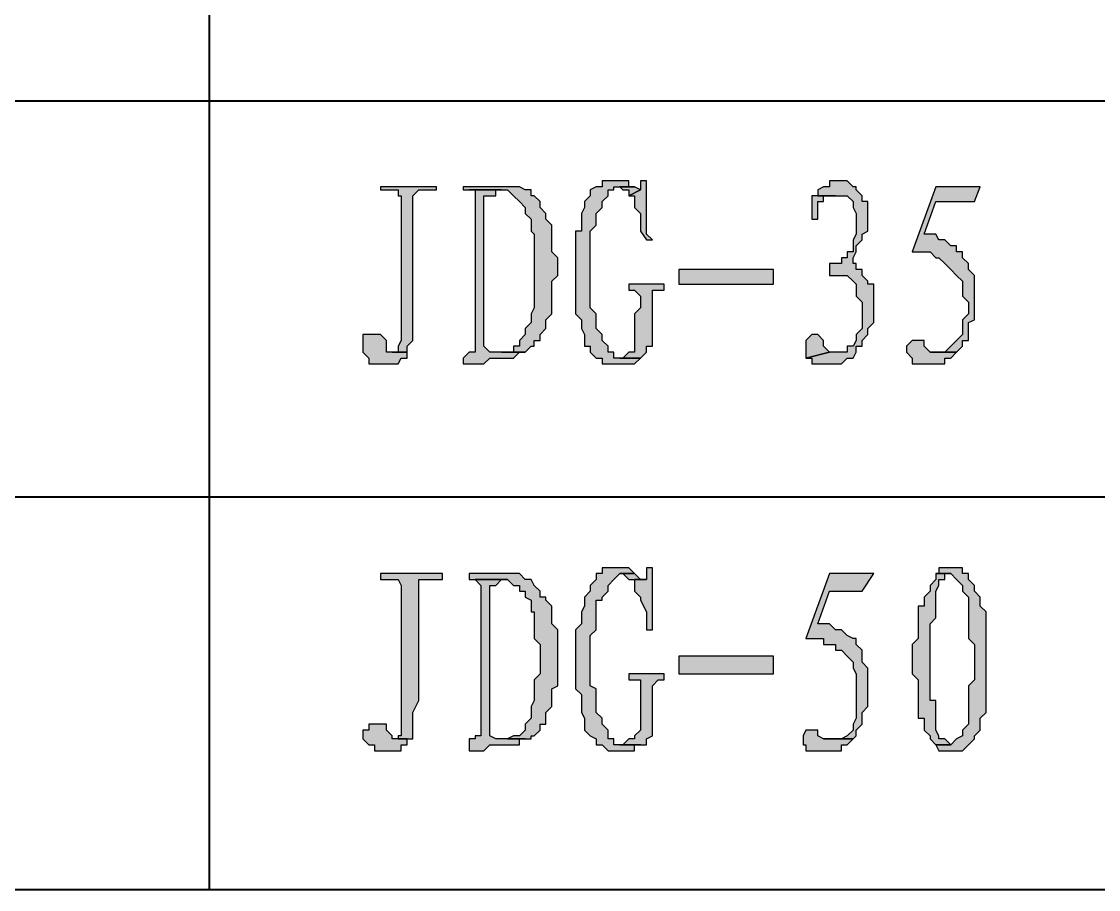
# Model space of a CAD drawing. Extents: x 457 to 4918, y -67 to 391.
# Drawn here: x 3566.77 to 3583.25, y 73.37 to 86.65 of the extents above; entities that cross this region are included whole.
import ezdxf

# ---------------------------------------------------------------- set-up
doc = ezdxf.new("R2010")
doc.units = 0
doc.header["$LTSCALE"] = 40
doc.header["$MEASUREMENT"] = 0
doc.layers.add('at_Entity', color=7, linetype='CONTINUOUS')
doc.layers.add('at_Solid', color=7, linetype='CONTINUOUS')

msp = doc.modelspace()

# ---------------------------------------------------------------- hatches: boundary and pattern name
at = {"layer": 'at_Solid'}
for points in [[(3575.925, 84.214), (3575.653, 84.214), (3575.653, 84.123), (3575.563, 84.123), (3575.473, 84.078), (3575.473, 83.988), (3575.382, 83.897), (3575.382, 83.807), (3575.337, 83.716), (3575.337, 83.445), (3575.246, 83.445), (3575.246, 82.18), (3575.337, 82.089), (3575.337, 81.954), (3575.382, 81.863), (3575.382, 81.682), (3575.473, 81.682), (3575.473, 81.592), (3575.563, 81.502), (3575.653, 81.502), (3575.653, 81.411), (3576.151, 81.411), (3576.241, 81.502), (3575.834, 81.502), (3575.834, 81.592), (3575.744, 81.592), (3575.744, 81.682), (3575.653, 81.773), (3575.653, 81.863), (3575.563, 81.954), (3575.563, 82.18), (3575.473, 82.27), (3575.473, 83.445), (3575.563, 83.536), (3575.563, 83.716), (3575.653, 83.807), (3575.653, 83.897), (3575.744, 83.988), (3575.744, 84.078), (3575.834, 84.078), (3575.834, 84.123), (3575.925, 84.123), (3576.151, 84.123), (3576.06, 84.123), (3576.06, 84.214), (3575.97, 84.214)], [(3576.331, 84.214), (3576.241, 84.214), (3576.241, 84.123), (3576.241, 84.078), (3576.06, 83.988), (3576.151, 83.988), (3576.151, 83.897), (3576.151, 83.807), (3576.241, 83.716), (3576.241, 83.445), (3576.331, 83.31), (3576.422, 83.31), (3576.331, 83.4)], [(3579.315, 84.214), (3579.134, 84.214), (3579.134, 84.123), (3579.043, 84.123), (3578.953, 84.078), (3578.953, 83.988), (3579.224, 83.988), (3579.405, 83.988), (3579.495, 83.897), (3579.495, 83.807), (3579.541, 83.716), (3579.541, 83.4), (3579.495, 83.31), (3579.495, 83.129), (3579.405, 83.129), (3579.405, 83.038), (3579.315, 83.038), (3579.315, 82.948), (3579.224, 82.948), (3579.134, 82.948), (3579.134, 82.767), (3579.405, 82.767), (3579.495, 82.677), (3579.541, 82.632), (3579.541, 82.451), (3579.631, 82.36), (3579.631, 81.954), (3579.541, 81.863), (3579.541, 81.773), (3579.495, 81.682), (3579.405, 81.682), (3579.405, 81.592), (3579.134, 81.592), (3578.772, 81.502), (3578.863, 81.502), (3578.863, 81.411), (3579.315, 81.411), (3579.405, 81.502), (3579.495, 81.502), (3579.541, 81.592), (3579.541, 81.682), (3579.631, 81.682), (3579.631, 81.773), (3579.721, 81.863), (3579.721, 81.954), (3579.812, 82.044), (3579.812, 82.632), (3579.721, 82.632), (3579.721, 82.677), (3579.631, 82.767), (3579.631, 82.858), (3579.541, 82.858), (3579.541, 82.948), (3579.495, 82.948), (3579.495, 83.038), (3579.541, 83.129), (3579.541, 83.219), (3579.631, 83.31), (3579.631, 83.4), (3579.721, 83.445), (3579.721, 83.897), (3579.631, 83.897), (3579.631, 83.988), (3579.541, 84.078), (3579.541, 84.123), (3579.495, 84.123), (3579.405, 84.214)], [(3573.122, 84.123), (3572.263, 84.123), (3572.263, 84.078), (3572.534, 84.078), (3572.534, 83.988), (3572.58, 83.988), (3572.58, 81.863), (3572.58, 81.773), (3572.534, 81.682), (3572.534, 81.592), (3572.444, 81.592), (3572.67, 81.592), (3572.67, 81.682), (3572.76, 81.773), (3572.76, 83.988), (3572.851, 84.078), (3573.122, 84.078)], [(3574.026, 84.123), (3573.529, 84.123), (3573.529, 84.078), (3574.207, 84.078), (3574.297, 83.988), (3574.388, 83.897), (3574.478, 83.807), (3574.478, 83.716), (3574.568, 83.626), (3574.568, 83.445), (3574.614, 83.4), (3574.614, 82.27), (3574.568, 82.18), (3574.568, 82.044), (3574.478, 81.954), (3574.478, 81.863), (3574.388, 81.773), (3574.388, 81.682), (3574.297, 81.682), (3574.297, 81.592), (3574.207, 81.592), (3574.116, 81.592), (3574.478, 81.592), (3574.568, 81.682), (3574.614, 81.682), (3574.614, 81.773), (3574.704, 81.773), (3574.704, 81.863), (3574.794, 81.954), (3574.794, 82.089), (3574.885, 82.18), (3574.885, 82.677), (3574.975, 82.767), (3574.975, 83.038), (3574.885, 83.129), (3574.885, 83.536), (3574.794, 83.626), (3574.794, 83.716), (3574.704, 83.807), (3574.704, 83.897), (3574.614, 83.988), (3574.568, 83.988), (3574.568, 84.078), (3574.478, 84.078), (3574.388, 84.123)], [(3573.619, 84.078), (3573.71, 84.078), (3573.71, 83.988), (3573.71, 81.592), (3573.619, 81.592), (3573.529, 81.502), (3573.529, 81.411), (3573.619, 81.411), (3573.845, 81.411), (3573.936, 81.502), (3574.297, 81.502), (3574.388, 81.592), (3574.478, 81.592), (3574.116, 81.592), (3573.936, 81.592), (3573.845, 81.682), (3573.845, 83.988), (3573.936, 83.988), (3574.026, 83.988), (3574.026, 84.078), (3574.116, 84.078)], [(3576.151, 84.123), (3575.925, 84.123), (3575.97, 84.078), (3576.06, 84.078), (3576.06, 83.988), (3576.241, 84.078)], [(3581.439, 84.123), (3580.761, 84.123), (3580.399, 83.129), (3580.671, 83.129), (3580.761, 83.038), (3580.806, 83.038), (3580.897, 82.948), (3580.987, 82.858), (3581.077, 82.767), (3581.168, 82.677), (3581.168, 82.451), (3581.258, 82.36), (3581.258, 82.18), (3581.168, 82.089), (3581.168, 81.863), (3581.077, 81.773), (3580.987, 81.682), (3580.897, 81.592), (3580.671, 81.592), (3581.077, 81.592), (3581.168, 81.682), (3581.168, 81.773), (3581.258, 81.773), (3581.258, 82.044), (3581.349, 82.089), (3581.349, 82.767), (3581.258, 82.858), (3581.258, 82.948), (3581.168, 83.038), (3581.168, 83.129), (3581.077, 83.129), (3581.077, 83.219), (3580.987, 83.219), (3580.897, 83.31), (3580.806, 83.31), (3580.761, 83.4), (3580.58, 83.4), (3580.761, 83.897), (3581.349, 83.897)], [(3578.953, 83.988), (3578.863, 83.988), (3578.863, 83.897), (3578.863, 83.626), (3578.953, 83.626), (3578.953, 83.897), (3579.043, 83.897), (3579.043, 83.988), (3579.134, 83.988), (3579.224, 83.988)], [(3576.829, 82.858), (3576.829, 82.632), (3578.275, 82.632), (3578.275, 82.858)], [(3576.603, 82.632), (3576.06, 82.632), (3576.06, 82.541), (3576.151, 82.541), (3576.241, 82.451), (3576.241, 82.27), (3576.151, 82.18), (3576.151, 81.592), (3576.06, 81.592), (3575.97, 81.502), (3575.925, 81.502), (3576.241, 81.502), (3576.331, 81.592), (3576.331, 81.682), (3576.422, 81.682), (3576.422, 82.541), (3576.512, 82.541), (3576.603, 82.541)], [(3572.173, 81.863), (3571.992, 81.863), (3571.992, 81.773), (3571.992, 81.592), (3572.082, 81.502), (3572.082, 81.411), (3572.173, 81.411), (3572.534, 81.411), (3572.58, 81.502), (3572.67, 81.502), (3572.67, 81.592), (3572.354, 81.592), (3572.354, 81.682), (3572.354, 81.773), (3572.263, 81.863)], [(3578.863, 81.863), (3578.772, 81.773), (3578.772, 81.502), (3579.134, 81.592), (3579.043, 81.682), (3579.043, 81.773), (3578.953, 81.863)], [(3580.49, 81.773), (3580.399, 81.773), (3580.309, 81.682), (3580.309, 81.592), (3580.399, 81.502), (3580.399, 81.411), (3580.49, 81.411), (3580.897, 81.411), (3580.897, 81.502), (3580.987, 81.502), (3581.077, 81.592), (3580.671, 81.592), (3580.58, 81.682), (3580.58, 81.773)], [(3575.925, 78.292), (3575.653, 78.292), (3575.653, 78.202), (3575.563, 78.202), (3575.563, 78.111), (3575.473, 78.021), (3575.473, 77.931), (3575.382, 77.84), (3575.382, 77.705), (3575.337, 77.614), (3575.337, 77.433), (3575.246, 77.343), (3575.246, 76.439), (3575.337, 76.349), (3575.337, 76.077), (3575.382, 75.987), (3575.382, 75.806), (3575.473, 75.716), (3575.563, 75.671), (3575.563, 75.58), (3575.653, 75.58), (3575.744, 75.49), (3576.151, 75.49), (3576.151, 75.58), (3576.241, 75.58), (3575.925, 75.58), (3575.834, 75.58), (3575.834, 75.671), (3575.744, 75.671), (3575.744, 75.716), (3575.744, 75.806), (3575.653, 75.897), (3575.653, 75.987), (3575.563, 76.077), (3575.563, 76.439), (3575.473, 76.484), (3575.473, 77.253), (3575.563, 77.343), (3575.563, 77.795), (3575.653, 77.795), (3575.653, 77.84), (3575.744, 77.931), (3575.744, 78.021), (3575.834, 78.111), (3575.925, 78.202), (3576.151, 78.202), (3576.06, 78.292)], [(3576.422, 78.292), (3576.331, 78.292), (3576.331, 78.111), (3576.151, 78.111), (3576.151, 78.021), (3576.151, 77.931), (3576.241, 77.84), (3576.241, 77.795), (3576.331, 77.614), (3576.331, 77.343), (3576.422, 77.343)], [(3580.987, 78.292), (3580.806, 78.292), (3580.806, 78.202), (3580.761, 78.202), (3580.987, 78.202), (3581.077, 78.111), (3581.168, 78.021), (3581.168, 77.931), (3581.258, 77.84), (3581.258, 77.207), (3581.349, 77.117), (3581.349, 76.575), (3581.258, 76.484), (3581.258, 75.897), (3581.168, 75.806), (3581.168, 75.716), (3581.077, 75.671), (3580.987, 75.58), (3580.761, 75.58), (3580.806, 75.49), (3581.168, 75.49), (3581.258, 75.58), (3581.349, 75.671), (3581.349, 75.716), (3581.439, 75.806), (3581.439, 75.987), (3581.53, 76.077), (3581.53, 77.614), (3581.439, 77.705), (3581.439, 77.84), (3581.349, 77.931), (3581.349, 78.021), (3581.258, 78.111), (3581.258, 78.202), (3581.168, 78.202), (3581.168, 78.292), (3581.077, 78.292)], [(3573.212, 78.202), (3572.263, 78.202), (3572.263, 78.111), (3572.534, 78.111), (3572.58, 78.021), (3572.58, 75.716), (3572.534, 75.716), (3572.534, 75.671), (3572.67, 75.671), (3572.76, 75.671), (3572.76, 75.716), (3572.76, 76.077), (3572.851, 76.258), (3572.851, 78.111), (3572.941, 78.111), (3573.212, 78.111)], [(3574.116, 78.202), (3573.619, 78.202), (3573.619, 78.111), (3574.207, 78.111), (3574.297, 78.021), (3574.388, 78.021), (3574.388, 77.931), (3574.478, 77.931), (3574.478, 77.84), (3574.568, 77.795), (3574.568, 77.614), (3574.614, 77.614), (3574.614, 77.207), (3574.704, 77.117), (3574.704, 76.665), (3574.614, 76.575), (3574.614, 76.258), (3574.568, 76.168), (3574.568, 75.987), (3574.478, 75.897), (3574.478, 75.806), (3574.388, 75.716), (3574.297, 75.716), (3574.207, 75.671), (3574.568, 75.671), (3574.568, 75.716), (3574.614, 75.716), (3574.704, 75.806), (3574.704, 75.897), (3574.794, 75.897), (3574.794, 76.077), (3574.885, 76.168), (3574.885, 76.439), (3574.975, 76.484), (3574.975, 77.343), (3574.885, 77.433), (3574.885, 77.705), (3574.794, 77.795), (3574.794, 77.84), (3574.704, 77.84), (3574.704, 77.931), (3574.614, 78.021), (3574.568, 78.111), (3574.478, 78.111), (3574.388, 78.202)], [(3573.71, 78.111), (3573.8, 78.021), (3573.8, 75.716), (3573.71, 75.716), (3573.71, 75.671), (3573.619, 75.671), (3573.619, 75.49), (3573.8, 75.49), (3573.845, 75.49), (3573.936, 75.58), (3574.388, 75.58), (3574.388, 75.671), (3574.478, 75.671), (3574.207, 75.671), (3574.026, 75.671), (3573.936, 75.716), (3573.936, 78.021), (3574.026, 78.021), (3574.116, 78.111), (3574.207, 78.111)], [(3576.151, 78.202), (3575.925, 78.202), (3575.97, 78.202), (3576.06, 78.111), (3576.331, 78.111), (3576.241, 78.111)], [(3579.812, 78.202), (3579.134, 78.202), (3578.772, 77.207), (3579.043, 77.207), (3579.043, 77.117), (3579.224, 77.117), (3579.224, 77.027), (3579.315, 77.027), (3579.405, 76.936), (3579.495, 76.846), (3579.495, 76.755), (3579.541, 76.665), (3579.541, 75.987), (3579.495, 75.897), (3579.495, 75.806), (3579.405, 75.716), (3579.315, 75.671), (3579.043, 75.671), (3579.495, 75.671), (3579.541, 75.716), (3579.541, 75.806), (3579.631, 75.897), (3579.631, 76.077), (3579.721, 76.168), (3579.721, 76.755), (3579.631, 76.846), (3579.631, 77.027), (3579.541, 77.117), (3579.541, 77.207), (3579.495, 77.207), (3579.405, 77.253), (3579.315, 77.343), (3579.224, 77.343), (3579.134, 77.433), (3578.953, 77.433), (3579.134, 77.931), (3579.631, 77.931)], [(3580.761, 78.202), (3580.761, 78.111), (3580.671, 78.021), (3580.671, 77.931), (3580.58, 77.84), (3580.58, 77.705), (3580.49, 77.705), (3580.49, 77.207), (3580.399, 77.117), (3580.399, 76.665), (3580.49, 76.575), (3580.49, 75.987), (3580.58, 75.987), (3580.58, 75.806), (3580.671, 75.716), (3580.671, 75.671), (3580.761, 75.58), (3580.987, 75.58), (3580.897, 75.671), (3580.806, 75.671), (3580.806, 75.716), (3580.761, 75.806), (3580.761, 76.258), (3580.671, 76.258), (3580.671, 77.433), (3580.761, 77.524), (3580.761, 77.931), (3580.806, 78.021), (3580.806, 78.111), (3580.897, 78.111), (3580.897, 78.202), (3580.987, 78.202)], [(3576.829, 76.936), (3576.829, 76.665), (3578.275, 76.665), (3578.275, 76.936)], [(3576.603, 76.665), (3576.06, 76.665), (3576.06, 76.575), (3576.241, 76.575), (3576.241, 76.484), (3576.241, 75.806), (3576.151, 75.716), (3576.151, 75.671), (3576.06, 75.671), (3575.97, 75.58), (3575.925, 75.58), (3576.241, 75.58), (3576.331, 75.58), (3576.331, 75.671), (3576.422, 75.716), (3576.422, 76.484), (3576.512, 76.575), (3576.603, 76.575)], [(3572.263, 75.897), (3572.082, 75.897), (3572.082, 75.806), (3571.992, 75.806), (3571.992, 75.716), (3571.992, 75.671), (3572.082, 75.58), (3572.173, 75.58), (3572.173, 75.49), (3572.58, 75.49), (3572.58, 75.58), (3572.67, 75.58), (3572.67, 75.671), (3572.444, 75.671), (3572.444, 75.716), (3572.354, 75.806), (3572.354, 75.897)], [(3578.863, 75.806), (3578.772, 75.806), (3578.727, 75.716), (3578.727, 75.58), (3578.772, 75.58), (3578.772, 75.49), (3578.863, 75.49), (3579.315, 75.49), (3579.315, 75.58), (3579.405, 75.58), (3579.495, 75.671), (3579.043, 75.671), (3578.953, 75.716), (3578.953, 75.806)]]:
    msp.add_hatch(color=0, dxfattribs=at).paths.add_polyline_path(points)

# ---------------------------------------------------------------- linework, layer by layer
at = {"layer": 'at_Entity', "color": 0, "lineweight": 40}
for p, q in [((3569.641, 99.944), (3569.641, 73.365)), ((3634.235, 85.434), (3487.194, 85.434)), ((3487.194, 79.377), (3634.235, 79.377)), ((3487.194, 73.365), (3634.235, 73.365))]:
    msp.add_line(p, q, dxfattribs=at)
at = {"layer": 'at_Entity', "color": 0, "lineweight": 20}
for p, q in [((3575.925, 84.214), (3575.653, 84.214)), ((3575.653, 84.214), (3575.653, 84.123)), ((3575.97, 84.214), (3575.925, 84.214)), ((3576.06, 84.214), (3575.97, 84.214)), ((3576.06, 84.123), (3576.06, 84.214)), ((3576.331, 84.214), (3576.241, 84.214)), ((3576.241, 84.214), (3576.241, 84.123)), ((3576.331, 83.4), (3576.331, 84.214)), ((3579.315, 84.214), (3579.134, 84.214)), ((3579.134, 84.214), (3579.134, 84.123)), ((3579.405, 84.214), (3579.315, 84.214)), ((3579.495, 84.123), (3579.405, 84.214)), ((3573.122, 84.123), (3572.263, 84.123)), ((3572.263, 84.123), (3572.263, 84.078)), ((3572.263, 84.078), (3572.534, 84.078)), ((3572.534, 84.078), (3572.534, 83.988)), ((3572.76, 83.988), (3572.851, 84.078)), ((3572.851, 84.078), (3573.122, 84.078)), ((3573.122, 84.078), (3573.122, 84.123)), ((3574.026, 84.123), (3573.529, 84.123)), ((3573.529, 84.123), (3573.529, 84.078)), ((3573.529, 84.078), (3574.207, 84.078)), ((3573.619, 84.078), (3573.71, 84.078)), ((3574.116, 84.078), (3573.619, 84.078)), ((3573.71, 84.078), (3573.71, 83.988)), ((3574.388, 84.123), (3574.026, 84.123)), ((3574.026, 83.988), (3574.026, 84.078)), ((3574.026, 84.078), (3574.116, 84.078)), ((3574.207, 84.078), (3574.297, 83.988)), ((3574.478, 84.078), (3574.388, 84.123)), ((3574.568, 84.078), (3574.478, 84.078)), ((3574.568, 83.988), (3574.568, 84.078)), ((3575.563, 84.123), (3575.473, 84.078)), ((3575.473, 84.078), (3575.473, 83.988)), ((3575.653, 84.123), (3575.563, 84.123)), ((3575.744, 83.988), (3575.744, 84.078)), ((3575.744, 84.078), (3575.834, 84.078)), ((3575.834, 84.078), (3575.834, 84.123)), ((3575.834, 84.123), (3575.925, 84.123)), ((3576.151, 84.123), (3575.925, 84.123)), ((3575.925, 84.123), (3575.97, 84.078)), ((3575.925, 84.123), (3576.151, 84.123)), ((3575.97, 84.078), (3576.06, 84.078)), ((3576.151, 84.123), (3576.06, 84.123)), ((3576.06, 84.078), (3576.06, 83.988)), ((3576.06, 83.988), (3576.241, 84.078)), ((3576.241, 84.078), (3576.06, 83.988)), ((3576.241, 84.078), (3576.151, 84.123)), ((3576.241, 84.123), (3576.241, 84.078)), ((3579.043, 84.123), (3578.953, 84.078)), ((3578.953, 84.078), (3578.953, 83.988)), ((3579.134, 84.123), (3579.043, 84.123)), ((3579.541, 84.123), (3579.495, 84.123)), ((3579.541, 84.078), (3579.541, 84.123)), ((3579.631, 83.988), (3579.541, 84.078)), ((3580.761, 84.123), (3580.399, 83.129)), ((3581.439, 84.123), (3580.761, 84.123)), ((3581.349, 83.897), (3581.439, 84.123)), ((3572.534, 83.988), (3572.58, 83.988)), ((3572.58, 83.988), (3572.58, 81.863)), ((3572.76, 81.773), (3572.76, 83.988)), ((3573.71, 83.988), (3573.71, 81.592)), ((3573.845, 81.682), (3573.845, 83.988)), ((3573.845, 83.988), (3573.936, 83.988)), ((3573.936, 83.988), (3574.026, 83.988)), ((3574.297, 83.988), (3574.388, 83.897)), ((3574.388, 83.897), (3574.478, 83.807)), ((3574.614, 83.988), (3574.568, 83.988)), ((3574.704, 83.897), (3574.614, 83.988)), ((3574.704, 83.807), (3574.704, 83.897)), ((3575.473, 83.988), (3575.382, 83.897)), ((3575.382, 83.897), (3575.382, 83.807)), ((3575.653, 83.897), (3575.744, 83.988)), ((3575.653, 83.807), (3575.653, 83.897)), ((3576.06, 83.988), (3576.151, 83.988)), ((3576.151, 83.988), (3576.151, 83.897)), ((3576.151, 83.897), (3576.151, 83.807)), ((3578.953, 83.988), (3578.863, 83.988)), ((3578.863, 83.988), (3578.863, 83.897)), ((3578.863, 83.897), (3578.863, 83.626)), ((3579.224, 83.988), (3578.953, 83.988)), ((3578.953, 83.988), (3579.224, 83.988)), ((3578.953, 83.626), (3578.953, 83.897)), ((3578.953, 83.897), (3579.043, 83.897)), ((3579.043, 83.897), (3579.043, 83.988)), ((3579.043, 83.988), (3579.134, 83.988)), ((3579.134, 83.988), (3579.224, 83.988)), ((3579.224, 83.988), (3579.405, 83.988)), ((3579.405, 83.988), (3579.495, 83.897)), ((3579.495, 83.897), (3579.495, 83.807)), ((3579.631, 83.897), (3579.631, 83.988)), ((3579.721, 83.897), (3579.631, 83.897)), ((3579.721, 83.445), (3579.721, 83.897)), ((3580.58, 83.4), (3580.761, 83.897)), ((3580.761, 83.897), (3581.349, 83.897)), ((3574.478, 83.807), (3574.478, 83.716)), ((3574.478, 83.716), (3574.568, 83.626)), ((3574.794, 83.716), (3574.704, 83.807)), ((3574.794, 83.626), (3574.794, 83.716)), ((3575.382, 83.807), (3575.337, 83.716)), ((3575.337, 83.716), (3575.337, 83.445)), ((3575.563, 83.716), (3575.653, 83.807)), ((3575.563, 83.536), (3575.563, 83.716)), ((3576.151, 83.807), (3576.241, 83.716)), ((3576.241, 83.716), (3576.241, 83.445)), ((3579.495, 83.807), (3579.541, 83.716)), ((3579.541, 83.716), (3579.541, 83.4)), ((3574.568, 83.626), (3574.568, 83.445)), ((3574.885, 83.536), (3574.794, 83.626)), ((3574.885, 83.129), (3574.885, 83.536)), ((3575.473, 83.445), (3575.563, 83.536)), ((3578.863, 83.626), (3578.953, 83.626)), ((3574.568, 83.445), (3574.614, 83.4)), ((3574.614, 83.4), (3574.614, 82.27)), ((3575.337, 83.445), (3575.246, 83.445)), ((3575.246, 83.445), (3575.246, 82.18)), ((3575.473, 82.27), (3575.473, 83.445)), ((3576.241, 83.445), (3576.331, 83.31)), ((3576.422, 83.31), (3576.331, 83.4)), ((3579.541, 83.4), (3579.495, 83.31)), ((3579.631, 83.4), (3579.721, 83.445)), ((3579.631, 83.31), (3579.631, 83.4)), ((3580.761, 83.4), (3580.58, 83.4)), ((3580.806, 83.31), (3580.761, 83.4)), ((3576.331, 83.31), (3576.422, 83.31)), ((3579.495, 83.31), (3579.495, 83.129)), ((3579.541, 83.219), (3579.631, 83.31)), ((3579.541, 83.129), (3579.541, 83.219)), ((3580.897, 83.31), (3580.806, 83.31)), ((3580.987, 83.219), (3580.897, 83.31)), ((3581.077, 83.219), (3580.987, 83.219)), ((3581.077, 83.129), (3581.077, 83.219)), ((3574.975, 83.038), (3574.885, 83.129)), ((3579.495, 83.129), (3579.405, 83.129)), ((3579.405, 83.129), (3579.405, 83.038)), ((3579.495, 83.038), (3579.541, 83.129)), ((3580.399, 83.129), (3580.671, 83.129)), ((3580.671, 83.129), (3580.761, 83.038)), ((3581.168, 83.129), (3581.077, 83.129)), ((3581.168, 83.038), (3581.168, 83.129)), ((3574.975, 82.767), (3574.975, 83.038)), ((3579.224, 82.948), (3579.134, 82.948)), ((3579.134, 82.948), (3579.134, 82.767)), ((3579.315, 82.948), (3579.224, 82.948)), ((3579.405, 83.038), (3579.315, 83.038)), ((3579.315, 83.038), (3579.315, 82.948)), ((3579.495, 82.948), (3579.495, 83.038)), ((3579.541, 82.948), (3579.495, 82.948)), ((3579.541, 82.858), (3579.541, 82.948)), ((3580.761, 83.038), (3580.806, 83.038)), ((3580.806, 83.038), (3580.897, 82.948)), ((3580.897, 82.948), (3580.987, 82.858)), ((3581.258, 82.948), (3581.168, 83.038)), ((3581.258, 82.858), (3581.258, 82.948)), ((3574.885, 82.677), (3574.975, 82.767)), ((3576.829, 82.858), (3578.275, 82.858)), ((3576.829, 82.632), (3576.829, 82.858)), ((3578.275, 82.858), (3578.275, 82.632)), ((3579.134, 82.767), (3579.405, 82.767)), ((3579.405, 82.767), (3579.495, 82.677)), ((3579.631, 82.858), (3579.541, 82.858)), ((3579.631, 82.767), (3579.631, 82.858)), ((3579.721, 82.677), (3579.631, 82.767)), ((3580.987, 82.858), (3581.077, 82.767)), ((3581.077, 82.767), (3581.168, 82.677)), ((3581.349, 82.767), (3581.258, 82.858)), ((3581.349, 82.089), (3581.349, 82.767)), ((3574.885, 82.18), (3574.885, 82.677)), ((3576.603, 82.632), (3576.06, 82.632)), ((3576.06, 82.632), (3576.06, 82.541)), ((3576.603, 82.541), (3576.603, 82.632)), ((3578.275, 82.632), (3576.829, 82.632)), ((3579.495, 82.677), (3579.541, 82.632)), ((3579.541, 82.632), (3579.541, 82.451)), ((3579.721, 82.632), (3579.721, 82.677)), ((3579.812, 82.632), (3579.721, 82.632)), ((3579.812, 82.044), (3579.812, 82.632)), ((3581.168, 82.677), (3581.168, 82.451)), ((3576.06, 82.541), (3576.151, 82.541)), ((3576.151, 82.541), (3576.241, 82.451)), ((3576.241, 82.451), (3576.241, 82.27)), ((3576.422, 81.682), (3576.422, 82.541)), ((3576.422, 82.541), (3576.512, 82.541)), ((3576.512, 82.541), (3576.603, 82.541)), ((3579.541, 82.451), (3579.631, 82.36)), ((3581.168, 82.451), (3581.258, 82.36)), ((3574.614, 82.27), (3574.568, 82.18)), ((3575.563, 82.18), (3575.473, 82.27)), ((3576.241, 82.27), (3576.151, 82.18)), ((3579.631, 82.36), (3579.631, 81.954)), ((3581.258, 82.36), (3581.258, 82.18)), ((3574.568, 82.18), (3574.568, 82.044)), ((3574.794, 82.089), (3574.885, 82.18)), ((3574.794, 81.954), (3574.794, 82.089)), ((3575.246, 82.18), (3575.337, 82.089)), ((3575.337, 82.089), (3575.337, 81.954)), ((3575.563, 81.954), (3575.563, 82.18)), ((3576.151, 82.18), (3576.151, 81.592)), ((3581.258, 82.18), (3581.168, 82.089)), ((3581.168, 82.089), (3581.168, 81.863)), ((3581.258, 82.044), (3581.349, 82.089)), ((3574.568, 82.044), (3574.478, 81.954)), ((3574.478, 81.954), (3574.478, 81.863)), ((3574.704, 81.863), (3574.794, 81.954)), ((3575.337, 81.954), (3575.382, 81.863)), ((3575.653, 81.863), (3575.563, 81.954)), ((3579.631, 81.954), (3579.541, 81.863)), ((3579.721, 81.954), (3579.812, 82.044)), ((3579.721, 81.863), (3579.721, 81.954)), ((3581.258, 81.773), (3581.258, 82.044)), ((3572.173, 81.863), (3571.992, 81.863)), ((3571.992, 81.863), (3571.992, 81.773)), ((3571.992, 81.773), (3571.992, 81.592)), ((3572.263, 81.863), (3572.173, 81.863)), ((3572.354, 81.773), (3572.263, 81.863)), ((3572.354, 81.682), (3572.354, 81.773)), ((3572.58, 81.773), (3572.534, 81.682)), ((3572.58, 81.863), (3572.58, 81.773)), ((3572.67, 81.682), (3572.76, 81.773)), ((3574.478, 81.863), (3574.388, 81.773)), ((3574.388, 81.773), (3574.388, 81.682)), ((3574.614, 81.682), (3574.614, 81.773)), ((3574.614, 81.773), (3574.704, 81.773)), ((3574.704, 81.773), (3574.704, 81.863)), ((3575.382, 81.863), (3575.382, 81.682)), ((3575.653, 81.773), (3575.653, 81.863)), ((3575.744, 81.682), (3575.653, 81.773)), ((3578.863, 81.863), (3578.772, 81.773)), ((3578.772, 81.773), (3578.772, 81.502)), ((3578.953, 81.863), (3578.863, 81.863)), ((3579.043, 81.773), (3578.953, 81.863)), ((3579.043, 81.682), (3579.043, 81.773)), ((3579.541, 81.773), (3579.495, 81.682)), ((3579.541, 81.863), (3579.541, 81.773)), ((3579.631, 81.773), (3579.721, 81.863)), ((3579.631, 81.682), (3579.631, 81.773)), ((3580.399, 81.773), (3580.309, 81.682)), ((3580.49, 81.773), (3580.399, 81.773)), ((3580.58, 81.773), (3580.49, 81.773)), ((3580.58, 81.682), (3580.58, 81.773)), ((3581.077, 81.773), (3580.987, 81.682)), ((3581.168, 81.863), (3581.077, 81.773)), ((3581.168, 81.682), (3581.168, 81.773)), ((3581.168, 81.773), (3581.258, 81.773)), ((3571.992, 81.592), (3572.082, 81.502)), ((3572.354, 81.592), (3572.354, 81.682)), ((3572.67, 81.592), (3572.354, 81.592)), ((3572.534, 81.592), (3572.444, 81.592)), ((3572.444, 81.592), (3572.67, 81.592)), ((3572.534, 81.682), (3572.534, 81.592)), ((3572.67, 81.592), (3572.67, 81.682)), ((3572.67, 81.502), (3572.67, 81.592)), ((3573.619, 81.592), (3573.529, 81.502)), ((3573.71, 81.592), (3573.619, 81.592)), ((3573.936, 81.592), (3573.845, 81.682)), ((3574.116, 81.592), (3573.936, 81.592)), ((3574.478, 81.592), (3574.116, 81.592)), ((3574.207, 81.592), (3574.116, 81.592)), ((3574.116, 81.592), (3574.478, 81.592)), ((3574.297, 81.592), (3574.207, 81.592)), ((3574.388, 81.682), (3574.297, 81.682)), ((3574.297, 81.682), (3574.297, 81.592)), ((3574.297, 81.502), (3574.388, 81.592)), ((3574.388, 81.592), (3574.478, 81.592)), ((3574.478, 81.592), (3574.568, 81.682)), ((3574.568, 81.682), (3574.614, 81.682)), ((3575.382, 81.682), (3575.473, 81.682)), ((3575.473, 81.682), (3575.473, 81.592)), ((3575.473, 81.592), (3575.563, 81.502)), ((3575.744, 81.592), (3575.744, 81.682)), ((3575.834, 81.592), (3575.744, 81.592)), ((3575.834, 81.502), (3575.834, 81.592)), ((3576.06, 81.592), (3575.97, 81.502)), ((3576.151, 81.592), (3576.06, 81.592)), ((3576.241, 81.502), (3576.331, 81.592)), ((3576.331, 81.592), (3576.331, 81.682)), ((3576.331, 81.682), (3576.422, 81.682)), ((3578.772, 81.502), (3579.134, 81.592)), ((3579.134, 81.592), (3578.772, 81.502)), ((3579.134, 81.592), (3579.043, 81.682)), ((3579.405, 81.592), (3579.134, 81.592)), ((3579.495, 81.682), (3579.405, 81.682)), ((3579.405, 81.682), (3579.405, 81.592)), ((3579.495, 81.502), (3579.541, 81.592)), ((3579.541, 81.592), (3579.541, 81.682)), ((3579.541, 81.682), (3579.631, 81.682)), ((3580.309, 81.682), (3580.309, 81.592)), ((3580.309, 81.592), (3580.399, 81.502)), ((3580.671, 81.592), (3580.58, 81.682)), ((3581.077, 81.592), (3580.671, 81.592)), ((3580.897, 81.592), (3580.671, 81.592)), ((3580.671, 81.592), (3581.077, 81.592)), ((3580.987, 81.682), (3580.897, 81.592)), ((3580.987, 81.502), (3581.077, 81.592)), ((3581.077, 81.592), (3581.168, 81.682)), ((3572.082, 81.502), (3572.082, 81.411)), ((3572.082, 81.411), (3572.173, 81.411)), ((3572.173, 81.411), (3572.534, 81.411)), ((3572.534, 81.411), (3572.58, 81.502)), ((3572.58, 81.502), (3572.67, 81.502)), ((3573.529, 81.502), (3573.529, 81.411)), ((3573.529, 81.411), (3573.619, 81.411)), ((3573.619, 81.411), (3573.845, 81.411)), ((3573.845, 81.411), (3573.936, 81.502)), ((3573.936, 81.502), (3574.297, 81.502)), ((3575.563, 81.502), (3575.653, 81.502)), ((3575.653, 81.502), (3575.653, 81.411)), ((3575.653, 81.411), (3576.151, 81.411)), ((3576.241, 81.502), (3575.834, 81.502)), ((3575.97, 81.502), (3575.925, 81.502)), ((3575.925, 81.502), (3576.241, 81.502)), ((3576.151, 81.411), (3576.241, 81.502)), ((3578.772, 81.502), (3578.863, 81.502)), ((3578.863, 81.502), (3578.863, 81.411)), ((3578.863, 81.411), (3579.315, 81.411)), ((3579.315, 81.411), (3579.405, 81.502)), ((3579.405, 81.502), (3579.495, 81.502)), ((3580.399, 81.502), (3580.399, 81.411)), ((3580.399, 81.411), (3580.49, 81.411)), ((3580.49, 81.411), (3580.897, 81.411)), ((3580.897, 81.411), (3580.897, 81.502)), ((3580.897, 81.502), (3580.987, 81.502)), ((3575.925, 78.292), (3575.653, 78.292)), ((3575.653, 78.292), (3575.653, 78.202)), ((3576.06, 78.292), (3575.925, 78.292)), ((3576.151, 78.202), (3576.06, 78.292)), ((3576.422, 78.292), (3576.331, 78.292)), ((3576.331, 78.292), (3576.331, 78.111)), ((3576.422, 77.343), (3576.422, 78.292)), ((3580.987, 78.292), (3580.806, 78.292)), ((3580.806, 78.292), (3580.806, 78.202)), ((3581.077, 78.292), (3580.987, 78.292)), ((3581.168, 78.292), (3581.077, 78.292)), ((3581.168, 78.202), (3581.168, 78.292)), ((3573.212, 78.202), (3572.263, 78.202)), ((3572.263, 78.202), (3572.263, 78.111)), ((3572.263, 78.111), (3572.534, 78.111)), ((3572.534, 78.111), (3572.58, 78.021)), ((3572.851, 76.258), (3572.851, 78.111)), ((3572.851, 78.111), (3572.941, 78.111)), ((3572.941, 78.111), (3573.212, 78.111)), ((3573.212, 78.111), (3573.212, 78.202)), ((3574.116, 78.202), (3573.619, 78.202)), ((3573.619, 78.202), (3573.619, 78.111)), ((3573.619, 78.111), (3574.207, 78.111)), ((3573.71, 78.111), (3573.8, 78.021)), ((3574.207, 78.111), (3573.71, 78.111)), ((3574.026, 78.021), (3574.116, 78.111)), ((3574.388, 78.202), (3574.116, 78.202)), ((3574.116, 78.111), (3574.207, 78.111)), ((3574.207, 78.111), (3574.297, 78.021)), ((3574.478, 78.111), (3574.388, 78.202)), ((3574.568, 78.111), (3574.478, 78.111)), ((3574.614, 78.021), (3574.568, 78.111)), ((3575.563, 78.111), (3575.473, 78.021)), ((3575.653, 78.202), (3575.563, 78.202)), ((3575.563, 78.202), (3575.563, 78.111)), ((3575.744, 78.021), (3575.834, 78.111)), ((3575.834, 78.111), (3575.925, 78.202)), ((3576.151, 78.202), (3575.925, 78.202)), ((3575.925, 78.202), (3575.97, 78.202)), ((3575.925, 78.202), (3576.151, 78.202)), ((3575.97, 78.202), (3576.06, 78.111)), ((3576.06, 78.111), (3576.331, 78.111)), ((3576.241, 78.111), (3576.151, 78.202)), ((3576.331, 78.111), (3576.151, 78.111)), ((3576.151, 78.111), (3576.151, 78.021)), ((3576.331, 78.111), (3576.241, 78.111)), ((3579.134, 78.202), (3578.772, 77.207)), ((3579.812, 78.202), (3579.134, 78.202)), ((3579.631, 77.931), (3579.812, 78.202)), ((3580.761, 78.111), (3580.671, 78.021)), ((3580.761, 78.202), (3580.761, 78.111)), ((3580.987, 78.202), (3580.761, 78.202)), ((3580.806, 78.202), (3580.761, 78.202)), ((3580.761, 78.202), (3580.987, 78.202)), ((3580.806, 78.021), (3580.806, 78.111)), ((3580.806, 78.111), (3580.897, 78.111)), ((3580.897, 78.111), (3580.897, 78.202)), ((3580.897, 78.202), (3580.987, 78.202)), ((3580.987, 78.202), (3581.077, 78.111)), ((3581.077, 78.111), (3581.168, 78.021)), ((3581.258, 78.202), (3581.168, 78.202)), ((3581.258, 78.111), (3581.258, 78.202)), ((3581.349, 78.021), (3581.258, 78.111)), ((3572.58, 78.021), (3572.58, 75.716)), ((3573.8, 78.021), (3573.8, 75.716)), ((3573.936, 75.716), (3573.936, 78.021)), ((3573.936, 78.021), (3574.026, 78.021)), ((3574.297, 78.021), (3574.388, 78.021)), ((3574.388, 78.021), (3574.388, 77.931)), ((3574.704, 77.931), (3574.614, 78.021)), ((3575.473, 78.021), (3575.473, 77.931)), ((3575.744, 77.931), (3575.744, 78.021)), ((3576.151, 78.021), (3576.151, 77.931)), ((3580.671, 78.021), (3580.671, 77.931)), ((3580.761, 77.931), (3580.806, 78.021)), ((3581.168, 78.021), (3581.168, 77.931)), ((3581.349, 77.931), (3581.349, 78.021)), ((3574.388, 77.931), (3574.478, 77.931)), ((3574.478, 77.931), (3574.478, 77.84)), ((3574.478, 77.84), (3574.568, 77.795)), ((3574.568, 77.795), (3574.568, 77.614)), ((3574.704, 77.84), (3574.704, 77.931)), ((3574.794, 77.84), (3574.704, 77.84)), ((3574.794, 77.795), (3574.794, 77.84)), ((3574.885, 77.705), (3574.794, 77.795)), ((3575.473, 77.931), (3575.382, 77.84)), ((3575.382, 77.84), (3575.382, 77.705)), ((3575.563, 77.343), (3575.563, 77.795)), ((3575.563, 77.795), (3575.653, 77.795)), ((3575.653, 77.84), (3575.744, 77.931)), ((3575.653, 77.795), (3575.653, 77.84)), ((3576.151, 77.931), (3576.241, 77.84)), ((3576.241, 77.84), (3576.241, 77.795)), ((3576.241, 77.795), (3576.331, 77.614)), ((3578.953, 77.433), (3579.134, 77.931)), ((3579.134, 77.931), (3579.631, 77.931)), ((3580.671, 77.931), (3580.58, 77.84)), ((3580.58, 77.84), (3580.58, 77.705)), ((3580.761, 77.524), (3580.761, 77.931)), ((3581.168, 77.931), (3581.258, 77.84)), ((3581.258, 77.84), (3581.258, 77.207)), ((3581.439, 77.84), (3581.349, 77.931)), ((3581.439, 77.705), (3581.439, 77.84)), ((3574.568, 77.614), (3574.614, 77.614)), ((3574.614, 77.614), (3574.614, 77.207)), ((3574.885, 77.433), (3574.885, 77.705)), ((3575.382, 77.705), (3575.337, 77.614)), ((3575.337, 77.614), (3575.337, 77.433)), ((3576.331, 77.614), (3576.331, 77.343)), ((3580.58, 77.705), (3580.49, 77.705)), ((3580.49, 77.705), (3580.49, 77.207)), ((3581.53, 77.614), (3581.439, 77.705)), ((3581.53, 76.077), (3581.53, 77.614)), ((3580.671, 77.433), (3580.761, 77.524)), ((3574.975, 77.343), (3574.885, 77.433)), ((3574.975, 76.484), (3574.975, 77.343)), ((3575.337, 77.433), (3575.246, 77.343)), ((3575.246, 77.343), (3575.246, 76.439)), ((3575.473, 77.253), (3575.563, 77.343)), ((3576.331, 77.343), (3576.422, 77.343)), ((3579.134, 77.433), (3578.953, 77.433)), ((3579.224, 77.343), (3579.134, 77.433)), ((3579.315, 77.343), (3579.224, 77.343)), ((3579.405, 77.253), (3579.315, 77.343)), ((3580.671, 76.258), (3580.671, 77.433)), ((3574.614, 77.207), (3574.704, 77.117)), ((3574.704, 77.117), (3574.704, 76.665)), ((3575.473, 76.484), (3575.473, 77.253)), ((3578.772, 77.207), (3579.043, 77.207)), ((3579.043, 77.207), (3579.043, 77.117)), ((3579.043, 77.117), (3579.224, 77.117)), ((3579.224, 77.117), (3579.224, 77.027)), ((3579.495, 77.207), (3579.405, 77.253)), ((3579.541, 77.207), (3579.495, 77.207)), ((3579.541, 77.117), (3579.541, 77.207)), ((3579.631, 77.027), (3579.541, 77.117)), ((3580.49, 77.207), (3580.399, 77.117)), ((3580.399, 77.117), (3580.399, 76.665)), ((3581.258, 77.207), (3581.349, 77.117)), ((3581.349, 77.117), (3581.349, 76.575)), ((3579.224, 77.027), (3579.315, 77.027)), ((3579.315, 77.027), (3579.405, 76.936)), ((3579.631, 76.846), (3579.631, 77.027)), ((3576.829, 76.936), (3578.275, 76.936)), ((3576.829, 76.665), (3576.829, 76.936)), ((3578.275, 76.936), (3578.275, 76.665)), ((3579.405, 76.936), (3579.495, 76.846)), ((3579.495, 76.846), (3579.495, 76.755)), ((3579.721, 76.755), (3579.631, 76.846)), ((3574.704, 76.665), (3574.614, 76.575)), ((3576.603, 76.665), (3576.06, 76.665)), ((3576.06, 76.665), (3576.06, 76.575)), ((3576.603, 76.575), (3576.603, 76.665)), ((3578.275, 76.665), (3576.829, 76.665)), ((3579.495, 76.755), (3579.541, 76.665)), ((3579.541, 76.665), (3579.541, 75.987)), ((3579.721, 76.168), (3579.721, 76.755)), ((3580.399, 76.665), (3580.49, 76.575)), ((3574.614, 76.575), (3574.614, 76.258)), ((3574.885, 76.439), (3574.975, 76.484)), ((3575.563, 76.439), (3575.473, 76.484)), ((3576.06, 76.575), (3576.241, 76.575)), ((3576.241, 76.575), (3576.241, 76.484)), ((3576.241, 76.484), (3576.241, 75.806)), ((3576.422, 76.484), (3576.512, 76.575)), ((3576.422, 75.716), (3576.422, 76.484)), ((3576.512, 76.575), (3576.603, 76.575)), ((3580.49, 76.575), (3580.49, 75.987)), ((3581.349, 76.575), (3581.258, 76.484)), ((3581.258, 76.484), (3581.258, 75.897)), ((3574.885, 76.168), (3574.885, 76.439)), ((3575.246, 76.439), (3575.337, 76.349)), ((3575.337, 76.349), (3575.337, 76.077)), ((3575.563, 76.077), (3575.563, 76.439)), ((3572.76, 76.077), (3572.851, 76.258)), ((3574.614, 76.258), (3574.568, 76.168)), ((3574.568, 76.168), (3574.568, 75.987)), ((3574.794, 76.077), (3574.885, 76.168)), ((3579.631, 76.077), (3579.721, 76.168)), ((3580.761, 76.258), (3580.671, 76.258)), ((3580.761, 75.806), (3580.761, 76.258)), ((3572.76, 75.716), (3572.76, 76.077)), ((3574.568, 75.987), (3574.478, 75.897)), ((3574.794, 75.897), (3574.794, 76.077)), ((3575.337, 76.077), (3575.382, 75.987)), ((3575.382, 75.987), (3575.382, 75.806)), ((3575.653, 75.987), (3575.563, 76.077)), ((3575.653, 75.897), (3575.653, 75.987)), ((3579.541, 75.987), (3579.495, 75.897)), ((3579.631, 75.897), (3579.631, 76.077)), ((3580.49, 75.987), (3580.58, 75.987)), ((3580.58, 75.987), (3580.58, 75.806)), ((3581.439, 75.987), (3581.53, 76.077)), ((3581.439, 75.806), (3581.439, 75.987)), ((3572.082, 75.806), (3571.992, 75.806)), ((3571.992, 75.806), (3571.992, 75.716)), ((3572.263, 75.897), (3572.082, 75.897)), ((3572.082, 75.897), (3572.082, 75.806)), ((3572.354, 75.897), (3572.263, 75.897)), ((3572.354, 75.806), (3572.354, 75.897)), ((3572.444, 75.716), (3572.354, 75.806)), ((3574.478, 75.806), (3574.388, 75.716)), ((3574.478, 75.897), (3574.478, 75.806)), ((3574.614, 75.716), (3574.704, 75.806)), ((3574.704, 75.806), (3574.704, 75.897)), ((3574.704, 75.897), (3574.794, 75.897)), ((3575.382, 75.806), (3575.473, 75.716)), ((3575.744, 75.806), (3575.653, 75.897)), ((3575.744, 75.716), (3575.744, 75.806)), ((3576.241, 75.806), (3576.151, 75.716)), ((3578.772, 75.806), (3578.727, 75.716)), ((3578.863, 75.806), (3578.772, 75.806)), ((3578.953, 75.806), (3578.863, 75.806)), ((3578.953, 75.716), (3578.953, 75.806)), ((3579.495, 75.806), (3579.405, 75.716)), ((3579.495, 75.897), (3579.495, 75.806)), ((3579.541, 75.806), (3579.631, 75.897)), ((3579.541, 75.716), (3579.541, 75.806)), ((3580.58, 75.806), (3580.671, 75.716)), ((3580.806, 75.716), (3580.761, 75.806)), ((3581.258, 75.897), (3581.168, 75.806)), ((3581.168, 75.806), (3581.168, 75.716)), ((3581.349, 75.716), (3581.439, 75.806)), ((3571.992, 75.716), (3571.992, 75.671)), ((3571.992, 75.671), (3572.082, 75.58)), ((3572.444, 75.671), (3572.444, 75.716)), ((3572.67, 75.671), (3572.444, 75.671)), ((3572.58, 75.716), (3572.534, 75.716)), ((3572.534, 75.716), (3572.534, 75.671)), ((3572.534, 75.671), (3572.67, 75.671)), ((3572.67, 75.58), (3572.67, 75.671)), ((3572.67, 75.671), (3572.76, 75.671)), ((3572.76, 75.671), (3572.76, 75.716)), ((3573.71, 75.671), (3573.619, 75.671)), ((3573.619, 75.671), (3573.619, 75.49)), ((3573.8, 75.716), (3573.71, 75.716)), ((3573.71, 75.716), (3573.71, 75.671)), ((3574.026, 75.671), (3573.936, 75.716)), ((3574.207, 75.671), (3574.026, 75.671)), ((3574.297, 75.716), (3574.207, 75.671)), ((3574.478, 75.671), (3574.207, 75.671)), ((3574.207, 75.671), (3574.568, 75.671)), ((3574.388, 75.716), (3574.297, 75.716)), ((3574.388, 75.58), (3574.388, 75.671)), ((3574.388, 75.671), (3574.478, 75.671)), ((3574.568, 75.671), (3574.568, 75.716)), ((3574.568, 75.716), (3574.614, 75.716)), ((3575.473, 75.716), (3575.563, 75.671)), ((3575.563, 75.671), (3575.563, 75.58)), ((3575.744, 75.671), (3575.744, 75.716)), ((3575.834, 75.671), (3575.744, 75.671)), ((3575.834, 75.58), (3575.834, 75.671)), ((3576.06, 75.671), (3575.97, 75.58)), ((3576.151, 75.671), (3576.06, 75.671)), ((3576.151, 75.716), (3576.151, 75.671)), ((3576.331, 75.671), (3576.422, 75.716)), ((3576.331, 75.58), (3576.331, 75.671)), ((3578.727, 75.716), (3578.727, 75.58)), ((3579.043, 75.671), (3578.953, 75.716)), ((3579.495, 75.671), (3579.043, 75.671)), ((3579.315, 75.671), (3579.043, 75.671)), ((3579.043, 75.671), (3579.495, 75.671)), ((3579.405, 75.716), (3579.315, 75.671)), ((3579.405, 75.58), (3579.495, 75.671)), ((3579.495, 75.671), (3579.541, 75.716)), ((3580.671, 75.716), (3580.671, 75.671)), ((3580.671, 75.671), (3580.761, 75.58)), ((3580.806, 75.671), (3580.806, 75.716)), ((3580.897, 75.671), (3580.806, 75.671)), ((3580.987, 75.58), (3580.897, 75.671)), ((3581.077, 75.671), (3580.987, 75.58)), ((3581.168, 75.716), (3581.077, 75.671)), ((3581.258, 75.58), (3581.349, 75.671)), ((3581.349, 75.671), (3581.349, 75.716)), ((3572.082, 75.58), (3572.173, 75.58)), ((3572.173, 75.58), (3572.173, 75.49)), ((3572.173, 75.49), (3572.58, 75.49)), ((3572.58, 75.49), (3572.58, 75.58)), ((3572.58, 75.58), (3572.67, 75.58)), ((3573.619, 75.49), (3573.8, 75.49)), ((3573.8, 75.49), (3573.845, 75.49)), ((3573.845, 75.49), (3573.936, 75.58)), ((3573.936, 75.58), (3574.388, 75.58)), ((3575.563, 75.58), (3575.653, 75.58)), ((3575.653, 75.58), (3575.744, 75.49)), ((3575.744, 75.49), (3576.151, 75.49)), ((3575.925, 75.58), (3575.834, 75.58)), ((3575.97, 75.58), (3575.925, 75.58)), ((3575.925, 75.58), (3576.241, 75.58)), ((3576.241, 75.58), (3575.925, 75.58)), ((3576.151, 75.49), (3576.151, 75.58)), ((3576.151, 75.58), (3576.241, 75.58)), ((3576.241, 75.58), (3576.331, 75.58)), ((3578.727, 75.58), (3578.772, 75.58)), ((3578.772, 75.58), (3578.772, 75.49)), ((3578.772, 75.49), (3578.863, 75.49)), ((3578.863, 75.49), (3579.315, 75.49)), ((3579.315, 75.49), (3579.315, 75.58)), ((3579.315, 75.58), (3579.405, 75.58)), ((3580.761, 75.58), (3580.987, 75.58)), ((3580.987, 75.58), (3580.761, 75.58)), ((3580.761, 75.58), (3580.806, 75.49)), ((3580.806, 75.49), (3581.168, 75.49)), ((3581.168, 75.49), (3581.258, 75.58))]:
    msp.add_line(p, q, dxfattribs=at)
at = {"layer": 'at_Entity', "color": 0}
for points in [[(3575.925, 84.214), (3575.653, 84.214), (3575.653, 84.123), (3575.563, 84.123), (3575.473, 84.078), (3575.473, 83.988), (3575.382, 83.897), (3575.382, 83.807), (3575.337, 83.716), (3575.337, 83.445), (3575.246, 83.445), (3575.246, 82.18), (3575.337, 82.089), (3575.337, 81.954), (3575.382, 81.863), (3575.382, 81.682), (3575.473, 81.682), (3575.473, 81.592), (3575.563, 81.502), (3575.653, 81.502), (3575.653, 81.411), (3576.151, 81.411), (3576.241, 81.502), (3575.834, 81.502), (3575.834, 81.592), (3575.744, 81.592), (3575.744, 81.682), (3575.653, 81.773), (3575.653, 81.863), (3575.563, 81.954), (3575.563, 82.18), (3575.473, 82.27), (3575.473, 83.445), (3575.563, 83.536), (3575.563, 83.716), (3575.653, 83.807), (3575.653, 83.897), (3575.744, 83.988), (3575.744, 84.078), (3575.834, 84.078), (3575.834, 84.123), (3575.925, 84.123), (3576.151, 84.123), (3576.06, 84.123), (3576.06, 84.214), (3575.97, 84.214), (3575.925, 84.214), (3575.925, 84.214)], [(3576.331, 84.214), (3576.241, 84.214), (3576.241, 84.123), (3576.241, 84.078), (3576.06, 83.988), (3576.151, 83.988), (3576.151, 83.897), (3576.151, 83.807), (3576.241, 83.716), (3576.241, 83.445), (3576.331, 83.31), (3576.422, 83.31), (3576.331, 83.4), (3576.331, 84.214), (3576.331, 84.214)], [(3579.315, 84.214), (3579.134, 84.214), (3579.134, 84.123), (3579.043, 84.123), (3578.953, 84.078), (3578.953, 83.988), (3579.224, 83.988), (3579.405, 83.988), (3579.495, 83.897), (3579.495, 83.807), (3579.541, 83.716), (3579.541, 83.4), (3579.495, 83.31), (3579.495, 83.129), (3579.405, 83.129), (3579.405, 83.038), (3579.315, 83.038), (3579.315, 82.948), (3579.224, 82.948), (3579.134, 82.948), (3579.134, 82.767), (3579.405, 82.767), (3579.495, 82.677), (3579.541, 82.632), (3579.541, 82.451), (3579.631, 82.36), (3579.631, 81.954), (3579.541, 81.863), (3579.541, 81.773), (3579.495, 81.682), (3579.405, 81.682), (3579.405, 81.592), (3579.134, 81.592), (3578.772, 81.502), (3578.863, 81.502), (3578.863, 81.411), (3579.315, 81.411), (3579.405, 81.502), (3579.495, 81.502), (3579.541, 81.592), (3579.541, 81.682), (3579.631, 81.682), (3579.631, 81.773), (3579.721, 81.863), (3579.721, 81.954), (3579.812, 82.044), (3579.812, 82.632), (3579.721, 82.632), (3579.721, 82.677), (3579.631, 82.767), (3579.631, 82.858), (3579.541, 82.858), (3579.541, 82.948), (3579.495, 82.948), (3579.495, 83.038), (3579.541, 83.129), (3579.541, 83.219), (3579.631, 83.31), (3579.631, 83.4), (3579.721, 83.445), (3579.721, 83.897), (3579.631, 83.897), (3579.631, 83.988), (3579.541, 84.078), (3579.541, 84.123), (3579.495, 84.123), (3579.405, 84.214), (3579.315, 84.214), (3579.315, 84.214)], [(3573.122, 84.123), (3572.263, 84.123), (3572.263, 84.078), (3572.534, 84.078), (3572.534, 83.988), (3572.58, 83.988), (3572.58, 81.863), (3572.58, 81.773), (3572.534, 81.682), (3572.534, 81.592), (3572.444, 81.592), (3572.67, 81.592), (3572.67, 81.682), (3572.76, 81.773), (3572.76, 83.988), (3572.851, 84.078), (3573.122, 84.078), (3573.122, 84.123), (3573.122, 84.123), (3573.122, 84.123)], [(3574.026, 84.123), (3573.529, 84.123), (3573.529, 84.078), (3574.207, 84.078), (3574.297, 83.988), (3574.388, 83.897), (3574.478, 83.807), (3574.478, 83.716), (3574.568, 83.626), (3574.568, 83.445), (3574.614, 83.4), (3574.614, 82.27), (3574.568, 82.18), (3574.568, 82.044), (3574.478, 81.954), (3574.478, 81.863), (3574.388, 81.773), (3574.388, 81.682), (3574.297, 81.682), (3574.297, 81.592), (3574.207, 81.592), (3574.116, 81.592), (3574.478, 81.592), (3574.568, 81.682), (3574.614, 81.682), (3574.614, 81.773), (3574.704, 81.773), (3574.704, 81.863), (3574.794, 81.954), (3574.794, 82.089), (3574.885, 82.18), (3574.885, 82.677), (3574.975, 82.767), (3574.975, 83.038), (3574.885, 83.129), (3574.885, 83.536), (3574.794, 83.626), (3574.794, 83.716), (3574.704, 83.807), (3574.704, 83.897), (3574.614, 83.988), (3574.568, 83.988), (3574.568, 84.078), (3574.478, 84.078), (3574.388, 84.123), (3574.026, 84.123), (3574.026, 84.123)], [(3573.619, 84.078), (3573.71, 84.078), (3573.71, 83.988), (3573.71, 81.592), (3573.619, 81.592), (3573.529, 81.502), (3573.529, 81.411), (3573.619, 81.411), (3573.845, 81.411), (3573.936, 81.502), (3574.297, 81.502), (3574.388, 81.592), (3574.478, 81.592), (3574.116, 81.592), (3573.936, 81.592), (3573.845, 81.682), (3573.845, 83.988), (3573.936, 83.988), (3574.026, 83.988), (3574.026, 84.078), (3574.116, 84.078), (3573.619, 84.078), (3573.619, 84.078), (3573.619, 84.078)], [(3576.151, 84.123), (3575.925, 84.123), (3575.97, 84.078), (3576.06, 84.078), (3576.06, 83.988), (3576.241, 84.078), (3576.151, 84.123), (3576.151, 84.123), (3576.151, 84.123)], [(3581.439, 84.123), (3580.761, 84.123), (3580.399, 83.129), (3580.671, 83.129), (3580.761, 83.038), (3580.806, 83.038), (3580.897, 82.948), (3580.987, 82.858), (3581.077, 82.767), (3581.168, 82.677), (3581.168, 82.451), (3581.258, 82.36), (3581.258, 82.18), (3581.168, 82.089), (3581.168, 81.863), (3581.077, 81.773), (3580.987, 81.682), (3580.897, 81.592), (3580.671, 81.592), (3581.077, 81.592), (3581.168, 81.682), (3581.168, 81.773), (3581.258, 81.773), (3581.258, 82.044), (3581.349, 82.089), (3581.349, 82.767), (3581.258, 82.858), (3581.258, 82.948), (3581.168, 83.038), (3581.168, 83.129), (3581.077, 83.129), (3581.077, 83.219), (3580.987, 83.219), (3580.897, 83.31), (3580.806, 83.31), (3580.761, 83.4), (3580.58, 83.4), (3580.761, 83.897), (3581.349, 83.897), (3581.439, 84.123), (3581.439, 84.123), (3581.439, 84.123)], [(3578.953, 83.988), (3578.863, 83.988), (3578.863, 83.897), (3578.863, 83.626), (3578.953, 83.626), (3578.953, 83.897), (3579.043, 83.897), (3579.043, 83.988), (3579.134, 83.988), (3579.224, 83.988), (3578.953, 83.988), (3578.953, 83.988), (3578.953, 83.988)], [(3576.829, 82.858), (3576.829, 82.632), (3578.275, 82.632), (3578.275, 82.858), (3576.829, 82.858), (3576.829, 82.858), (3576.829, 82.858)], [(3576.603, 82.632), (3576.06, 82.632), (3576.06, 82.541), (3576.151, 82.541), (3576.241, 82.451), (3576.241, 82.27), (3576.151, 82.18), (3576.151, 81.592), (3576.06, 81.592), (3575.97, 81.502), (3575.925, 81.502), (3576.241, 81.502), (3576.331, 81.592), (3576.331, 81.682), (3576.422, 81.682), (3576.422, 82.541), (3576.512, 82.541), (3576.603, 82.541), (3576.603, 82.632), (3576.603, 82.632), (3576.603, 82.632)], [(3572.173, 81.863), (3571.992, 81.863), (3571.992, 81.773), (3571.992, 81.592), (3572.082, 81.502), (3572.082, 81.411), (3572.173, 81.411), (3572.534, 81.411), (3572.58, 81.502), (3572.67, 81.502), (3572.67, 81.592), (3572.354, 81.592), (3572.354, 81.682), (3572.354, 81.773), (3572.263, 81.863), (3572.173, 81.863), (3572.173, 81.863)], [(3578.863, 81.863), (3578.772, 81.773), (3578.772, 81.502), (3579.134, 81.592), (3579.043, 81.682), (3579.043, 81.773), (3578.953, 81.863), (3578.863, 81.863), (3578.863, 81.863)], [(3580.49, 81.773), (3580.399, 81.773), (3580.309, 81.682), (3580.309, 81.592), (3580.399, 81.502), (3580.399, 81.411), (3580.49, 81.411), (3580.897, 81.411), (3580.897, 81.502), (3580.987, 81.502), (3581.077, 81.592), (3580.671, 81.592), (3580.58, 81.682), (3580.58, 81.773), (3580.49, 81.773), (3580.49, 81.773), (3580.49, 81.773)], [(3575.925, 78.292), (3575.653, 78.292), (3575.653, 78.202), (3575.563, 78.202), (3575.563, 78.111), (3575.473, 78.021), (3575.473, 77.931), (3575.382, 77.84), (3575.382, 77.705), (3575.337, 77.614), (3575.337, 77.433), (3575.246, 77.343), (3575.246, 76.439), (3575.337, 76.349), (3575.337, 76.077), (3575.382, 75.987), (3575.382, 75.806), (3575.473, 75.716), (3575.563, 75.671), (3575.563, 75.58), (3575.653, 75.58), (3575.744, 75.49), (3576.151, 75.49), (3576.151, 75.58), (3576.241, 75.58), (3575.925, 75.58), (3575.834, 75.58), (3575.834, 75.671), (3575.744, 75.671), (3575.744, 75.716), (3575.744, 75.806), (3575.653, 75.897), (3575.653, 75.987), (3575.563, 76.077), (3575.563, 76.439), (3575.473, 76.484), (3575.473, 77.253), (3575.563, 77.343), (3575.563, 77.795), (3575.653, 77.795), (3575.653, 77.84), (3575.744, 77.931), (3575.744, 78.021), (3575.834, 78.111), (3575.925, 78.202), (3576.151, 78.202), (3576.06, 78.292), (3575.925, 78.292), (3575.925, 78.292)], [(3576.422, 78.292), (3576.331, 78.292), (3576.331, 78.111), (3576.151, 78.111), (3576.151, 78.021), (3576.151, 77.931), (3576.241, 77.84), (3576.241, 77.795), (3576.331, 77.614), (3576.331, 77.343), (3576.422, 77.343), (3576.422, 78.292), (3576.422, 78.292)], [(3580.987, 78.292), (3580.806, 78.292), (3580.806, 78.202), (3580.761, 78.202), (3580.987, 78.202), (3581.077, 78.111), (3581.168, 78.021), (3581.168, 77.931), (3581.258, 77.84), (3581.258, 77.207), (3581.349, 77.117), (3581.349, 76.575), (3581.258, 76.484), (3581.258, 75.897), (3581.168, 75.806), (3581.168, 75.716), (3581.077, 75.671), (3580.987, 75.58), (3580.761, 75.58), (3580.806, 75.49), (3581.168, 75.49), (3581.258, 75.58), (3581.349, 75.671), (3581.349, 75.716), (3581.439, 75.806), (3581.439, 75.987), (3581.53, 76.077), (3581.53, 77.614), (3581.439, 77.705), (3581.439, 77.84), (3581.349, 77.931), (3581.349, 78.021), (3581.258, 78.111), (3581.258, 78.202), (3581.168, 78.202), (3581.168, 78.292), (3581.077, 78.292), (3580.987, 78.292), (3580.987, 78.292)], [(3573.212, 78.202), (3572.263, 78.202), (3572.263, 78.111), (3572.534, 78.111), (3572.58, 78.021), (3572.58, 75.716), (3572.534, 75.716), (3572.534, 75.671), (3572.67, 75.671), (3572.76, 75.671), (3572.76, 75.716), (3572.76, 76.077), (3572.851, 76.258), (3572.851, 78.111), (3572.941, 78.111), (3573.212, 78.111), (3573.212, 78.202), (3573.212, 78.202), (3573.212, 78.202)], [(3574.116, 78.202), (3573.619, 78.202), (3573.619, 78.111), (3574.207, 78.111), (3574.297, 78.021), (3574.388, 78.021), (3574.388, 77.931), (3574.478, 77.931), (3574.478, 77.84), (3574.568, 77.795), (3574.568, 77.614), (3574.614, 77.614), (3574.614, 77.207), (3574.704, 77.117), (3574.704, 76.665), (3574.614, 76.575), (3574.614, 76.258), (3574.568, 76.168), (3574.568, 75.987), (3574.478, 75.897), (3574.478, 75.806), (3574.388, 75.716), (3574.297, 75.716), (3574.207, 75.671), (3574.568, 75.671), (3574.568, 75.716), (3574.614, 75.716), (3574.704, 75.806), (3574.704, 75.897), (3574.794, 75.897), (3574.794, 76.077), (3574.885, 76.168), (3574.885, 76.439), (3574.975, 76.484), (3574.975, 77.343), (3574.885, 77.433), (3574.885, 77.705), (3574.794, 77.795), (3574.794, 77.84), (3574.704, 77.84), (3574.704, 77.931), (3574.614, 78.021), (3574.568, 78.111), (3574.478, 78.111), (3574.388, 78.202), (3574.116, 78.202), (3574.116, 78.202)], [(3573.71, 78.111), (3573.8, 78.021), (3573.8, 75.716), (3573.71, 75.716), (3573.71, 75.671), (3573.619, 75.671), (3573.619, 75.49), (3573.8, 75.49), (3573.845, 75.49), (3573.936, 75.58), (3574.388, 75.58), (3574.388, 75.671), (3574.478, 75.671), (3574.207, 75.671), (3574.026, 75.671), (3573.936, 75.716), (3573.936, 78.021), (3574.026, 78.021), (3574.116, 78.111), (3574.207, 78.111), (3573.71, 78.111), (3573.71, 78.111), (3573.71, 78.111)], [(3576.151, 78.202), (3575.925, 78.202), (3575.97, 78.202), (3576.06, 78.111), (3576.331, 78.111), (3576.241, 78.111), (3576.151, 78.202), (3576.151, 78.202), (3576.151, 78.202)], [(3579.812, 78.202), (3579.134, 78.202), (3578.772, 77.207), (3579.043, 77.207), (3579.043, 77.117), (3579.224, 77.117), (3579.224, 77.027), (3579.315, 77.027), (3579.405, 76.936), (3579.495, 76.846), (3579.495, 76.755), (3579.541, 76.665), (3579.541, 75.987), (3579.495, 75.897), (3579.495, 75.806), (3579.405, 75.716), (3579.315, 75.671), (3579.043, 75.671), (3579.495, 75.671), (3579.541, 75.716), (3579.541, 75.806), (3579.631, 75.897), (3579.631, 76.077), (3579.721, 76.168), (3579.721, 76.755), (3579.631, 76.846), (3579.631, 77.027), (3579.541, 77.117), (3579.541, 77.207), (3579.495, 77.207), (3579.405, 77.253), (3579.315, 77.343), (3579.224, 77.343), (3579.134, 77.433), (3578.953, 77.433), (3579.134, 77.931), (3579.631, 77.931), (3579.812, 78.202), (3579.812, 78.202), (3579.812, 78.202)], [(3580.761, 78.202), (3580.761, 78.111), (3580.671, 78.021), (3580.671, 77.931), (3580.58, 77.84), (3580.58, 77.705), (3580.49, 77.705), (3580.49, 77.207), (3580.399, 77.117), (3580.399, 76.665), (3580.49, 76.575), (3580.49, 75.987), (3580.58, 75.987), (3580.58, 75.806), (3580.671, 75.716), (3580.671, 75.671), (3580.761, 75.58), (3580.987, 75.58), (3580.897, 75.671), (3580.806, 75.671), (3580.806, 75.716), (3580.761, 75.806), (3580.761, 76.258), (3580.671, 76.258), (3580.671, 77.433), (3580.761, 77.524), (3580.761, 77.931), (3580.806, 78.021), (3580.806, 78.111), (3580.897, 78.111), (3580.897, 78.202), (3580.987, 78.202), (3580.761, 78.202), (3580.761, 78.202), (3580.761, 78.202)], [(3576.829, 76.936), (3576.829, 76.665), (3578.275, 76.665), (3578.275, 76.936), (3576.829, 76.936), (3576.829, 76.936), (3576.829, 76.936)], [(3576.603, 76.665), (3576.06, 76.665), (3576.06, 76.575), (3576.241, 76.575), (3576.241, 76.484), (3576.241, 75.806), (3576.151, 75.716), (3576.151, 75.671), (3576.06, 75.671), (3575.97, 75.58), (3575.925, 75.58), (3576.241, 75.58), (3576.331, 75.58), (3576.331, 75.671), (3576.422, 75.716), (3576.422, 76.484), (3576.512, 76.575), (3576.603, 76.575), (3576.603, 76.665), (3576.603, 76.665), (3576.603, 76.665)], [(3572.263, 75.897), (3572.082, 75.897), (3572.082, 75.806), (3571.992, 75.806), (3571.992, 75.716), (3571.992, 75.671), (3572.082, 75.58), (3572.173, 75.58), (3572.173, 75.49), (3572.58, 75.49), (3572.58, 75.58), (3572.67, 75.58), (3572.67, 75.671), (3572.444, 75.671), (3572.444, 75.716), (3572.354, 75.806), (3572.354, 75.897), (3572.263, 75.897), (3572.263, 75.897), (3572.263, 75.897)], [(3578.863, 75.806), (3578.772, 75.806), (3578.727, 75.716), (3578.727, 75.58), (3578.772, 75.58), (3578.772, 75.49), (3578.863, 75.49), (3579.315, 75.49), (3579.315, 75.58), (3579.405, 75.58), (3579.495, 75.671), (3579.043, 75.671), (3578.953, 75.716), (3578.953, 75.806), (3578.863, 75.806), (3578.863, 75.806), (3578.863, 75.806)]]:
    msp.add_lwpolyline(points, dxfattribs=at)

doc.saveas('drawing.dxf')
